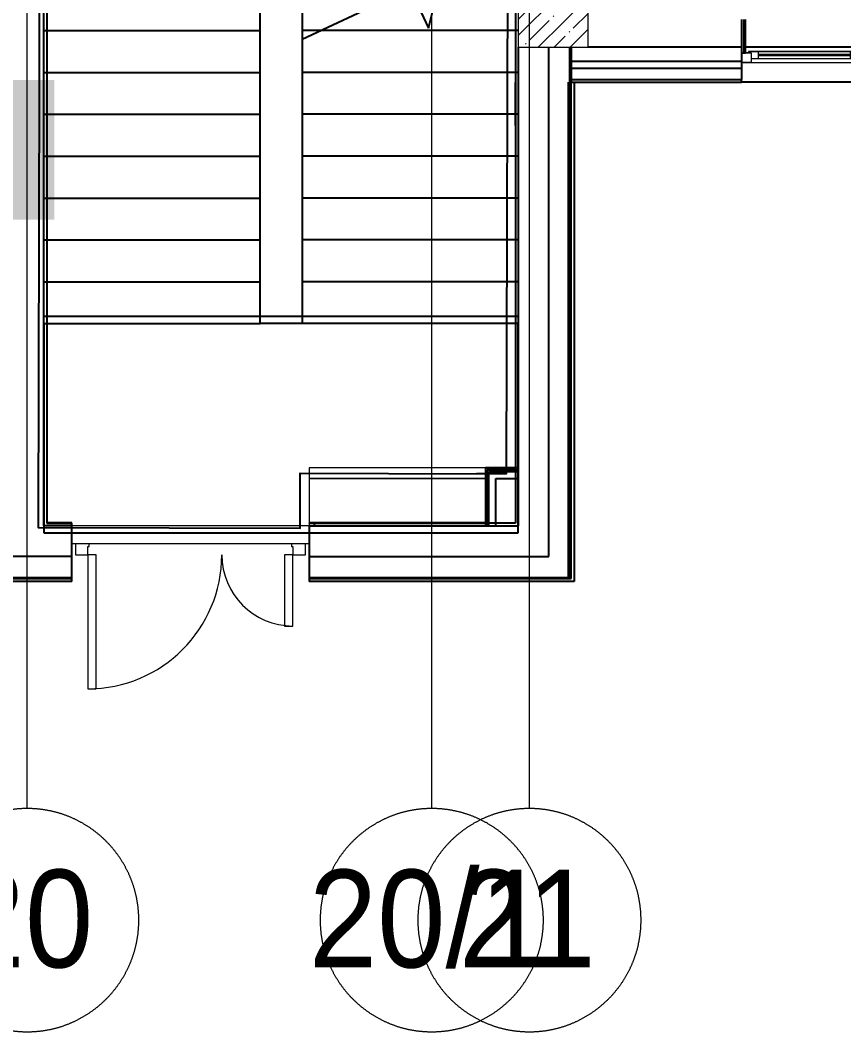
# Model space of a CAD drawing. Header units: millimetres. Extents: x 3914 to 443608, y -156176 to 78197.
# Drawn here: x 98167 to 104070, y -149619 to -142369 of the extents above; entities that cross this region are included whole.
import ezdxf

# ---------------------------------------------------------------- set-up
doc = ezdxf.new("R2010")
doc.units = ezdxf.units.MM
doc.linetypes.add('50_200_ШТРИХ_1Т_ш5_п1_п1_', pattern=[700, 500, -100, 0, -100])
for name, color, linetype, lineweight in [('0) клиннинг', 90, 'Continuous', 60), ('A-DOOR-1', 7, 'Continuous', 5), ('A-FLOR', 7, 'Continuous', 9), ('A-GLAZ', 7, 'Continuous', 9), ('A-GLAZ-1', 7, 'Continuous', 5), ('A-WALL', 7, 'Continuous', 5), ('S-COLS-1', 7, 'Continuous', 5), ('Оси', 7, 'Continuous', 9), ('Оси-1', 7, '50_200_ШТРИХ_1Т_ш5_п1_п1_', 9)]:
    doc.layers.add(name, color=color, linetype=linetype, lineweight=lineweight)
doc.layers.add('A-DOOR-FRAM-1', color=7, linetype='Continuous', lineweight=5, true_color=0xc0c0c0)
doc.styles.add('Arial', font='arial.ttf', dxfattribs={"width": 0.9, "height": 700})
doc.styles.add('СПДС', font='ГОСТ тип А.ttf', dxfattribs={"width": 0.9})

# ---------------------------------------------------------------- blocks, each defined once
blk = doc.blocks.new('BSC_Колонна _Прямоугольная - 500х500-V13-Объем проектирования 1 этажа')
at = {"layer": 'S-COLS-1'}
h = blk.add_hatch(dxfattribs=at)
h.set_pattern_fill('FP_17', color=256, style=0, pattern_type=2)
h.set_pattern_definition([(45, (-75730, -3800), (-114.04925, 114.04925), []), (45, (-75615.95, -3800), (-114.04925, 114.04925), [201.613, -40.323, 6.706, -33.617])])
h.paths.add_polyline_path([(250, -250), (250, 250), (-250, 250), (-250, -250), (120, -250)])
for p, q in [((250, 250), (-250, 250)), ((-250, 250), (-250, -250)), ((250, -250), (250, 250)), ((-250, -250), (250, -250))]:
    blk.add_line(p, q, dxfattribs=at)
blk = doc.blocks.new('120_Окно_СКБ_1Ст - 120_Окно_СКБ_1Ст 900х2500_h_-19906774-Объем проектирования 1 этажа')
at = {"layer": 'A-GLAZ'}
for p, q in [((-450, -75), (-450, -5)), ((-450, -5), (-380, -5)), ((-380, -5), (-380, -75)), ((380, -35), (-380, -35)), ((-380, -35), (-380, -75)), ((-330, -85), (-330, -35)), ((330, -85), (330, -35)), ((380, -75), (380, -5)), ((380, -5), (450, -5)), ((380, -75), (380, -35)), ((450, -5), (450, -75)), ((-380, -75), (-450, -75)), ((-380, -75), (-400, -75)), ((-400, -75), (-400, -85)), ((-400, -85), (400, -85)), ((400, -85), (-400, -85)), ((450, -75), (380, -75)), ((400, -75), (380, -75)), ((400, -85), (400, -75))]:
    blk.add_line(p, q, dxfattribs=at)
at = {"layer": 'A-GLAZ-1'}
for p, q in [((450, -5), (-450, -5)), ((-330, -55), (330, -55)), ((330, -65), (-330, -65)), ((-422, -75), (-400, -75)), ((400, -75), (422, -75))]:
    blk.add_line(p, q, dxfattribs=at)
blk = doc.blocks.new('110_Дверь_СКБ_2Ст_Наружная - ДН-1_л__ Двухстворчатая 1350 х3200 _ЛК_ в свету с верхним остеклением 2-V175-Объем проектирования 1 этажа')
at = {"layer": 'A-DOOR-1'}
for p, q in [((754.5, 869), (694.5, 869)), ((694.5, 869), (694.5, -91)), ((754.5, -91), (754.5, 869)), ((-715.5, 419), (-715.5, -91)), ((-655.5, 419), (-715.5, 419)), ((-655.5, -91), (-655.5, 419)), ((-715.5, -91), (-655.5, -91)), ((694.5, -91), (754.5, -91))]:
    blk.add_line(p, q, dxfattribs=at)
for centre, radius, start, end in [((754.5, -91), 960, 90, 180), ((-715.5, -91), 510, 0, 90)]:
    blk.add_arc(centre, radius, start, end, dxfattribs=at)
at = {"layer": 'A-DOOR-FRAM-1'}
for p, q in [((-715.5, -91), (-805.5, -91)), ((-805.5, -91), (-805.5, -171)), ((-715.5, -151), (-715.5, -91)), ((754.5, -91), (754.5, -151)), ((844.5, -91), (754.5, -91)), ((844.5, -171), (844.5, -91)), ((-805.5, -171), (-705.5, -171)), ((-705.5, -151), (-715.5, -151)), ((-705.5, -171), (-705.5, -151)), ((754.5, -151), (744.5, -151)), ((744.5, -151), (744.5, -171)), ((744.5, -171), (844.5, -171))]:
    blk.add_line(p, q, dxfattribs=at)
blk = doc.blocks.new('Зашивка приборов отопления5 - Зашивка приборов отопления-33272456-Объем проектирования 1 этажа')
at = {"layer": 'A-WALL'}
for p, q in [((75245, 535), (73980, 535)), ((73980, 535), (73980, 460)), ((75245, 460), (73980, 460)), ((73980, 460), (73980, 120)), ((73980, 460), (75245, 460))]:
    blk.add_line(p, q, dxfattribs=at)
blk = doc.blocks.new('Ось сетки - D8-29747960-Объем проектирования 1 этажа')
at = {"layer": 'Оси-1'}
for start, end in [(360, 180), (180, 360)]:
    blk.add_arc((0, 0), 4, start, end, dxfattribs=at)

msp = doc.modelspace()

# ---------------------------------------------------------------- linework, layer by layer
for p, q in [((98337, -145992.7), (98337, -138432.7)), ((98357, -138452.7), (98357, -145972.7)), ((98358, -138453.7), (98358, -145972.7)), ((101717, -138452.7), (101717, -145972.7)), ((101716, -140311.7), (101716, -142815.6)), ((98337, -144543), (98337, -140943)), ((99887, -144543), (99887, -140943)), ((100829.9, -141859.8), (101094.1, -142426.3)), ((101094.1, -142426.3), (101188.6, -142037.4)), ((100187, -142143), (100187, -142443)), ((100187, -142504.4), (100735.4, -142248.7)), ((103337, -142362.7), (103337, -142792.7)), ((103357, -142602.7), (103357, -142362.7)), ((103365, -142602.7), (103365, -142362.7)), ((98337, -142443), (99887, -142443)), ((98337, -142443), (99887, -142443)), ((100187, -142443), (100187, -142504.4)), ((100318.6, -142443), (100187, -142443)), ((100318.6, -142443), (100187, -142443)), ((101737, -142443), (100318.6, -142443)), ((101737, -142443), (100318.6, -142443)), ((100187, -142504.4), (100187, -144543)), ((101737, -142562.7), (101737, -145992.7)), ((101737, -142562.7), (101737, -144543)), ((101737, -142562.7), (101737, -142562.7)), ((101957, -146212.7), (101957, -142562.7)), ((102107, -146362.7), (102107, -142562.7)), ((102110, -146365.7), (102110, -142562.7)), ((102115, -142562.7), (102115, -142812.7)), ((103337, -142562.7), (102237, -142562.7)), ((103337, -142602.7), (103357, -142602.7)), ((103357, -142602.7), (103365, -142602.7)), ((104209, -142562.7), (103365, -142562.7)), ((102115, -142662.7), (103337, -142662.7)), ((98337, -142743), (99887, -142743)), ((98337, -142743), (99887, -142743)), ((101737, -142743), (100187, -142743)), ((101737, -142743), (100187, -142743)), ((102115, -142712.7), (103337, -142712.7)), ((101716, -143123.2), (101716, -142815.6)), ((101716, -142815.6), (101717, -142815.6)), ((102115, -142792.7), (103337, -142792.7)), ((102115, -142812.7), (103337, -142812.7)), ((102115, -146370.7), (102115, -142812.7)), ((102137, -142812.7), (102137, -146392.7)), ((103337, -142812.7), (103337, -142792.7)), ((104237, -142812.7), (103337, -142812.7)), ((98337, -143043), (99887, -143043)), ((98337, -143043), (99887, -143043)), ((101737, -143043), (100187, -143043)), ((101737, -143043), (100187, -143043)), ((101717, -143123.2), (101716, -143123.2)), ((101716, -143123.2), (101716, -145972.2)), ((98337, -143343), (99887, -143343)), ((98337, -143343), (99887, -143343)), ((101737, -143343), (100187, -143343)), ((101737, -143343), (100187, -143343)), ((98337, -143643), (99887, -143643)), ((98337, -143643), (99887, -143643)), ((101737, -143643), (100187, -143643)), ((101737, -143643), (100187, -143643)), ((98337, -143943), (99887, -143943)), ((98337, -143943), (99887, -143943)), ((101737, -143943), (100187, -143943)), ((101737, -143943), (100187, -143943)), ((98337, -144243), (99887, -144243)), ((98337, -144243), (99887, -144243)), ((101737, -144243), (100187, -144243)), ((101737, -144243), (100187, -144243)), ((101737, -144492.7), (98337, -144492.7)), ((98337, -144543), (98337, -146043)), ((98337, -144543), (99887, -144543)), ((98337, -144543), (99887, -144543)), ((100187, -144543), (99887, -144543)), ((101737, -144543), (100187, -144543)), ((101737, -144543), (100187, -144543)), ((101737, -146043), (101737, -144543)), ((101717, -145576.7), (101502, -145576.7)), ((101502, -145576.7), (101502, -145577.7)), ((101502, -145577.7), (101502, -145992.7)), ((101502, -145577.7), (101717, -145577.7)), ((101737, -145577.7), (101717, -145577.7)), ((101514.5, -145590.2), (101737, -145590.2)), ((101514.5, -145992.7), (101514.5, -145590.2)), ((101527, -145602.7), (101737, -145602.7)), ((101527, -145992.7), (101527, -145602.7)), ((101577, -145652.7), (101737, -145652.7)), ((101577, -145992.7), (101577, -145652.7)), ((98537, -145992.7), (98337, -145992.7)), ((98358, -145972.7), (98357, -145972.7)), ((98537, -145971.7), (98358, -145971.7)), ((98358, -145972.7), (98537, -145972.7)), ((98537, -145972.7), (98537, -145971.7)), ((98537, -146362.7), (98537, -145972.7)), ((101502, -145971.7), (100237, -145971.7)), ((100237, -145971.7), (100237, -145972.7)), ((100237, -145972.7), (101502, -145972.7)), ((100237, -145992.7), (100237, -146362.7)), ((100237, -145992.7), (101737, -145992.7)), ((100274.5, -145972.7), (100274.5, -145992.7)), ((101717, -145972.7), (101502, -145972.7)), ((101716, -145972.2), (101717, -145972.2)), ((98337, -146043), (101737, -146043)), ((98537, -146212.7), (97817, -146212.7)), ((100237, -146212.7), (101957, -146212.7)), ((101737, -146212.7), (101957, -146212.7)), ((97817, -146362.7), (98537, -146362.7)), ((97817, -146365.7), (98537, -146365.7)), ((97817, -146370.7), (98537, -146370.7)), ((98537, -146370.7), (98537, -146362.7)), ((98537, -146392.7), (98537, -146370.7)), ((100237, -146362.7), (100237, -146370.7)), ((100237, -146362.7), (102107, -146362.7)), ((100237, -146365.7), (102110, -146365.7)), ((100237, -146370.7), (102115, -146370.7)), ((100237, -146370.7), (100237, -146392.7)), ((98537, -146392.7), (25967, -146392.7)), ((102137, -146392.7), (100237, -146392.7))]:
    msp.add_line(p, q)
at = {"flags": 128}
msp.add_lwpolyline([(99941, -138491.3), (99941.1, -138470.3), (98491.1, -138466.9), (98491.1, -138487.9), (98312.5, -138487.5), (98294.8, -146005.5), (100173.4, -146009.9), (100174.2, -145690.9), (100174.3, -145615.9), (101439.3, -145618.8), (101439.3, -145617.8), (101653.3, -145618.3), (101663.8, -141164.8), (101664.8, -141164.8), (101665, -141059), (101664, -141059), (101670, -138495.4)], close=True, dxfattribs=at)
at = {"layer": '0) клиннинг'}
msp.add_line((102107, -146362.7), (102107, -142812.7), dxfattribs=at)
at = {"layer": 'A-FLOR'}
for p, q in [((98357, -144492.7), (101717, -144492.7)), ((100237, -145992.7), (98537, -145992.7)), ((98537, -146120), (98537, -145992.7)), ((100237, -146120.7), (98537, -146120.7))]:
    msp.add_line(p, q, dxfattribs=at)
at = {"layer": 'Оси'}
for points in [[(101817, -148019), (101817, -143019), (101817, -123534.7), (101817, -118534.7)], [(98217, -148019), (98217, -143019), (98217, -123714.7), (98217, -118714.7)], [(101117, -148019), (101117, -143019), (101117, -123714.7), (101117, -118714.7)]]:
    msp.add_lwpolyline(points, dxfattribs=at)

# ---------------------------------------------------------------- block references
for name, p in [('BSC_Колонна _Прямоугольная - 500х500-V13-Объем проектирования 1 этажа', (101987, -142312.7)), ('Зашивка приборов отопления5 - Зашивка приборов отопления-33272456-Объем проектирования 1 этажа', (26257, -146112.7))]:
    msp.add_blockref(name, p)
at = {"color": 3, "rotation": 180}
msp.add_blockref('120_Окно_СКБ_1Ст - 120_Окно_СКБ_1Ст 900х2500_h_-19906774-Объем проектирования 1 этажа', (103787, -142677.7), dxfattribs=at)
at = {"rotation": 180}
msp.add_blockref('110_Дверь_СКБ_2Ст_Наружная - ДН-1_л__ Двухстворчатая 1350 х3200 _ЛК_ в свету с верхним остеклением 2-V175-Объем проектирования 1 этажа', (99406.5, -146291.7), dxfattribs=at)
at = {"layer": 'Оси-1', "xscale": 199.9999999999999, "yscale": 199.9999999999999, "zscale": 199.9999999999999}
for p in [(98217, -148819), (101117, -148819), (101817, -148819)]:
    msp.add_blockref('Ось сетки - D8-29747960-Объем проектирования 1 этажа', p, dxfattribs=at)

# ---------------------------------------------------------------- texts
at = {"insert": (97065.3, -143047.6), "char_height": 500, "width": 1096.708, "attachment_point": 1, "style": 'СПДС', "bg_fill": 1, "box_fill_scale": 1.5, "bg_fill_color": 7, "bg_fill_true_color": 16777215, "bg_fill_transparency": 0}
msp.add_mtext('1.15', dxfattribs=at)
at = {"layer": 'Оси', "char_height": 700, "attachment_point": 1, "style": 'Arial'}
for s, insert, width in [('20', (97711.8, -148457.7), 1212.151), ('20/1', (100236.5, -148457.7), 2121.265), ('21', (101311.8, -148457.7), 1212.151)]:
    msp.add_mtext(s, dxfattribs=dict(at, insert=insert, width=width))

doc.saveas('drawing.dxf')
